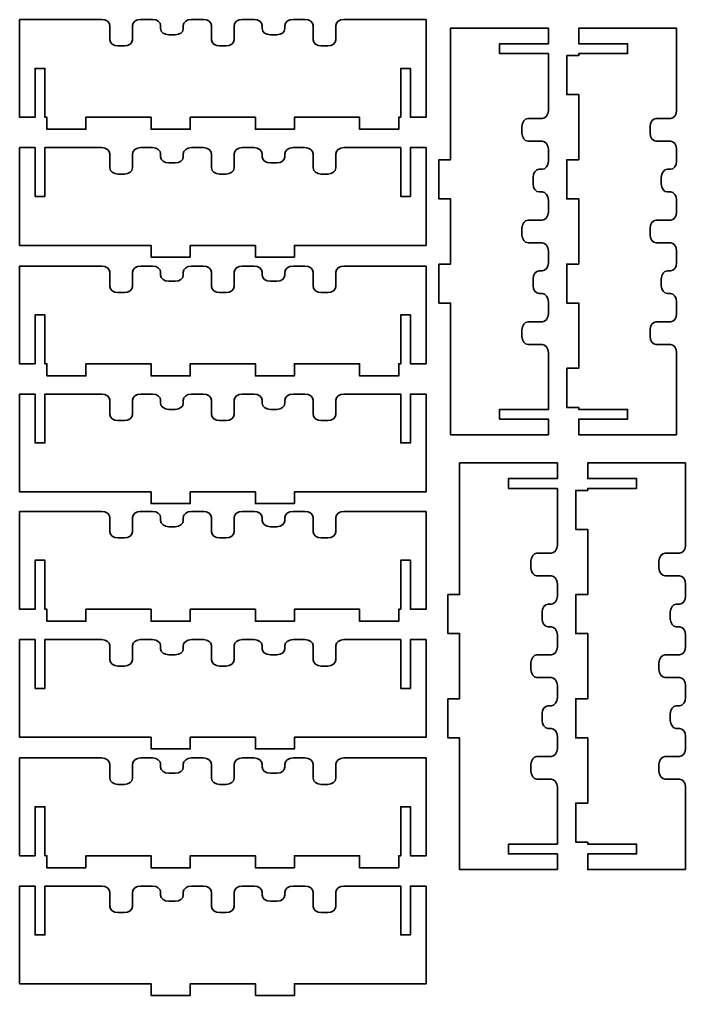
# Model space of a CAD drawing. Header units: inches. Extents: x 16 to 752, y -484 to -13.
# Drawn here: x 123.5 to 293.8, y -484.2 to -234.6 of the extents above; entities that cross this region are included whole.
import ezdxf

# ---------------------------------------------------------------- set-up
doc = ezdxf.new("R2010")
doc.units = ezdxf.units.IN
doc.header["$MEASUREMENT"] = 0
doc.layers.add('Capa 1', color=7, linetype='Continuous')

msp = doc.modelspace()

# ---------------------------------------------------------------- linework, layer by layer
at = {"layer": 'Capa 1', "color": 250, "lineweight": 35, "true_color": 0x1c1c1b}
for points, knots in [([(227.5, -234.55), (227.5, -234.55), (227.5, -259.55), (227.5, -259.55), (227.5, -259.55), (223.5, -259.55), (223.5, -259.55), (223.5, -259.55), (223.5, -247.05), (223.5, -247.05), (223.5, -247.05), (221, -247.05), (221, -247.05), (221, -247.05), (221, -259.55), (221, -259.55), (221, -259.55), (220.5, -259.55), (220.5, -259.55), (220.5, -259.55), (220.5, -262.64), (220.5, -262.64), (220.5, -262.64), (210.5, -262.64), (210.5, -262.64), (210.5, -262.64), (210.5, -259.55), (210.5, -259.55), (210.5, -259.55), (193.83, -259.55), (193.83, -259.55), (193.83, -259.55), (193.83, -262.64), (193.83, -262.64), (193.83, -262.64), (183.83, -262.64), (183.83, -262.64), (183.83, -262.64), (183.83, -259.55), (183.83, -259.55), (183.83, -259.55), (167.16, -259.55), (167.16, -259.55), (167.16, -259.55), (167.16, -262.64), (167.16, -262.64), (167.16, -262.64), (157.16, -262.64), (157.16, -262.64), (157.16, -262.64), (157.16, -259.55), (157.16, -259.55), (157.16, -259.55), (140.5, -259.55), (140.5, -259.55), (140.5, -259.55), (140.5, -262.64), (140.5, -262.64), (140.5, -262.64), (130.5, -262.64), (130.5, -262.64), (130.5, -262.64), (130.5, -259.55), (130.5, -259.55), (130.5, -259.55), (130, -259.55), (130, -259.55), (130, -259.55), (130, -247.05), (130, -247.05), (130, -247.05), (127.5, -247.05), (127.5, -247.05), (127.5, -247.05), (127.5, -259.55), (127.5, -259.55), (127.5, -259.55), (123.5, -259.55), (123.5, -259.55), (123.5, -259.55), (123.5, -234.55), (123.5, -234.55), (123.5, -234.55), (144.53, -234.55), (144.53, -234.55), (145.67, -234.55), (146.6, -235.25), (146.6, -236.11), (146.6, -236.11), (146.6, -239.76), (146.6, -239.76), (146.6, -240.62), (147.52, -241.32), (148.67, -241.32), (148.67, -241.32), (150.33, -241.32), (150.33, -241.32), (151.47, -241.32), (152.4, -240.62), (152.4, -239.76), (152.4, -239.76), (152.4, -236.11), (152.4, -236.11), (152.4, -235.25), (153.33, -234.55), (154.47, -234.55), (154.47, -234.55), (157.53, -234.55), (157.53, -234.55), (158.67, -234.55), (159.6, -235.25), (159.6, -236.11), (159.6, -236.11), (159.6, -236.89), (159.6, -236.89), (159.6, -237.76), (160.52, -238.46), (161.67, -238.46), (161.67, -238.46), (163.33, -238.46), (163.33, -238.46), (164.47, -238.46), (165.4, -237.76), (165.4, -236.89), (165.4, -236.89), (165.4, -236.11), (165.4, -236.11), (165.4, -235.25), (166.33, -234.55), (167.47, -234.55), (167.47, -234.55), (170.52, -234.55), (170.52, -234.55), (171.67, -234.55), (172.59, -235.25), (172.59, -236.11), (172.59, -236.11), (172.59, -239.76), (172.59, -239.76), (172.59, -240.62), (173.52, -241.32), (174.66, -241.32), (174.66, -241.32), (176.33, -241.32), (176.33, -241.32), (177.47, -241.32), (178.39, -240.62), (178.39, -239.76), (178.39, -239.76), (178.39, -236.11), (178.39, -236.11), (178.39, -235.25), (179.32, -234.55), (180.47, -234.55), (180.47, -234.55), (183.52, -234.55), (183.52, -234.55), (184.67, -234.55), (185.59, -235.25), (185.59, -236.11), (185.59, -236.11), (185.59, -236.89), (185.59, -236.89), (185.59, -237.76), (186.52, -238.46), (187.66, -238.46), (187.66, -238.46), (189.33, -238.46), (189.33, -238.46), (190.47, -238.46), (191.39, -237.76), (191.39, -236.89), (191.39, -236.89), (191.39, -236.11), (191.39, -236.11), (191.39, -235.25), (192.32, -234.55), (193.47, -234.55), (193.47, -234.55), (196.52, -234.55), (196.52, -234.55), (197.66, -234.55), (198.59, -235.25), (198.59, -236.11), (198.59, -236.11), (198.59, -239.76), (198.59, -239.76), (198.59, -240.62), (199.52, -241.32), (200.66, -241.32), (200.66, -241.32), (202.33, -241.32), (202.33, -241.32), (203.47, -241.32), (204.39, -240.62), (204.39, -239.76), (204.39, -239.76), (204.39, -236.11), (204.39, -236.11), (204.39, -235.25), (205.32, -234.55), (206.47, -234.55), (206.47, -234.55), (227.5, -234.55), (227.5, -234.55)], [0, 0, 0, 0, 1, 1, 1, 2, 2, 2, 3, 3, 3, 4, 4, 4, 5, 5, 5, 6, 6, 6, 7, 7, 7, 8, 8, 8, 9, 9, 9, 10, 10, 10, 11, 11, 11, 12, 12, 12, 13, 13, 13, 14, 14, 14, 15, 15, 15, 16, 16, 16, 17, 17, 17, 18, 18, 18, 19, 19, 19, 20, 20, 20, 21, 21, 21, 22, 22, 22, 23, 23, 23, 24, 24, 24, 25, 25, 25, 26, 26, 26, 27, 27, 27, 28, 28, 28, 29, 29, 29, 30, 30, 30, 31, 31, 31, 32, 32, 32, 33, 33, 33, 34, 34, 34, 35, 35, 35, 36, 36, 36, 37, 37, 37, 38, 38, 38, 39, 39, 39, 40, 40, 40, 41, 41, 41, 42, 42, 42, 43, 43, 43, 44, 44, 44, 45, 45, 45, 46, 46, 46, 47, 47, 47, 48, 48, 48, 49, 49, 49, 50, 50, 50, 51, 51, 51, 52, 52, 52, 53, 53, 53, 54, 54, 54, 55, 55, 55, 56, 56, 56, 57, 57, 57, 58, 58, 58, 59, 59, 59, 60, 60, 60, 61, 61, 61, 62, 62, 62, 63, 63, 63, 64, 64, 64, 65, 65, 65, 66, 66, 66, 67, 67, 67, 68, 68, 68, 68]), ([(258.78, -340.77), (258.78, -340.77), (233.77, -340.77), (233.77, -340.77), (233.77, -340.77), (233.77, -307.1), (233.77, -307.1), (233.77, -307.1), (230.79, -307.1), (230.79, -307.1), (230.79, -307.1), (230.79, -297.11), (230.79, -297.11), (230.79, -297.11), (233.77, -297.11), (233.77, -297.11), (233.77, -297.11), (233.77, -280.44), (233.77, -280.44), (233.77, -280.44), (230.79, -280.44), (230.79, -280.44), (230.79, -280.44), (230.79, -270.44), (230.79, -270.44), (230.79, -270.44), (233.77, -270.44), (233.77, -270.44), (233.77, -270.44), (233.77, -236.77), (233.77, -236.77), (233.77, -236.77), (258.78, -236.77), (258.78, -236.77), (258.78, -236.77), (258.78, -240.77), (258.78, -240.77), (258.78, -240.77), (246.28, -240.77), (246.28, -240.77), (246.28, -240.77), (246.28, -243.27), (246.28, -243.27), (246.28, -243.27), (258.78, -243.27), (258.78, -243.27), (258.78, -243.27), (258.78, -257.8), (258.78, -257.8), (258.78, -258.95), (258.08, -259.87), (257.21, -259.87), (257.21, -259.87), (253.57, -259.87), (253.57, -259.87), (252.7, -259.87), (252, -260.8), (252, -261.94), (252, -261.94), (252, -263.61), (252, -263.61), (252, -264.75), (252.7, -265.68), (253.57, -265.68), (253.57, -265.68), (257.21, -265.68), (257.21, -265.68), (258.08, -265.68), (258.78, -266.6), (258.78, -267.74), (258.78, -267.74), (258.78, -270.8), (258.78, -270.8), (258.78, -271.95), (258.08, -272.87), (257.21, -272.87), (257.21, -272.87), (256.43, -272.87), (256.43, -272.87), (255.57, -272.87), (254.87, -273.8), (254.87, -274.94), (254.87, -274.94), (254.87, -276.61), (254.87, -276.61), (254.87, -277.75), (255.57, -278.67), (256.43, -278.67), (256.43, -278.67), (257.21, -278.67), (257.21, -278.67), (258.08, -278.67), (258.78, -279.6), (258.78, -280.74), (258.78, -280.74), (258.78, -283.8), (258.78, -283.8), (258.78, -284.94), (258.08, -285.87), (257.21, -285.87), (257.21, -285.87), (253.57, -285.87), (253.57, -285.87), (252.7, -285.87), (252, -286.79), (252, -287.94), (252, -287.94), (252, -289.6), (252, -289.6), (252, -290.75), (252.7, -291.67), (253.57, -291.67), (253.57, -291.67), (257.21, -291.67), (257.21, -291.67), (258.08, -291.67), (258.78, -292.6), (258.78, -293.74), (258.78, -293.74), (258.78, -296.8), (258.78, -296.8), (258.78, -297.94), (258.08, -298.87), (257.21, -298.87), (257.21, -298.87), (256.43, -298.87), (256.43, -298.87), (255.57, -298.87), (254.87, -299.79), (254.87, -300.94), (254.87, -300.94), (254.87, -302.6), (254.87, -302.6), (254.87, -303.74), (255.57, -304.67), (256.43, -304.67), (256.43, -304.67), (257.21, -304.67), (257.21, -304.67), (258.08, -304.67), (258.78, -305.6), (258.78, -306.74), (258.78, -306.74), (258.78, -309.8), (258.78, -309.8), (258.78, -310.94), (258.08, -311.87), (257.21, -311.87), (257.21, -311.87), (253.57, -311.87), (253.57, -311.87), (252.7, -311.87), (252, -312.79), (252, -313.94), (252, -313.94), (252, -315.6), (252, -315.6), (252, -316.74), (252.7, -317.67), (253.57, -317.67), (253.57, -317.67), (257.21, -317.67), (257.21, -317.67), (258.08, -317.67), (258.78, -318.6), (258.78, -319.74), (258.78, -319.74), (258.78, -334.27), (258.78, -334.27), (258.78, -334.27), (246.28, -334.27), (246.28, -334.27), (246.28, -334.27), (246.28, -336.77), (246.28, -336.77), (246.28, -336.77), (258.78, -336.77), (258.78, -336.77), (258.78, -336.77), (258.78, -340.77), (258.78, -340.77)], [0, 0, 0, 0, 1, 1, 1, 2, 2, 2, 3, 3, 3, 4, 4, 4, 5, 5, 5, 6, 6, 6, 7, 7, 7, 8, 8, 8, 9, 9, 9, 10, 10, 10, 11, 11, 11, 12, 12, 12, 13, 13, 13, 14, 14, 14, 15, 15, 15, 16, 16, 16, 17, 17, 17, 18, 18, 18, 19, 19, 19, 20, 20, 20, 21, 21, 21, 22, 22, 22, 23, 23, 23, 24, 24, 24, 25, 25, 25, 26, 26, 26, 27, 27, 27, 28, 28, 28, 29, 29, 29, 30, 30, 30, 31, 31, 31, 32, 32, 32, 33, 33, 33, 34, 34, 34, 35, 35, 35, 36, 36, 36, 37, 37, 37, 38, 38, 38, 39, 39, 39, 40, 40, 40, 41, 41, 41, 42, 42, 42, 43, 43, 43, 44, 44, 44, 45, 45, 45, 46, 46, 46, 47, 47, 47, 48, 48, 48, 49, 49, 49, 50, 50, 50, 51, 51, 51, 52, 52, 52, 53, 53, 53, 54, 54, 54, 55, 55, 55, 56, 56, 56, 57, 57, 57, 58, 58, 58, 59, 59, 59, 60, 60, 60, 60]), ([(291.55, -340.77), (291.55, -340.77), (266.55, -340.77), (266.55, -340.77), (266.55, -340.77), (266.55, -336.77), (266.55, -336.77), (266.55, -336.77), (279.05, -336.77), (279.05, -336.77), (279.05, -336.77), (279.05, -334.27), (279.05, -334.27), (279.05, -334.27), (266.55, -334.27), (266.55, -334.27), (266.55, -334.27), (266.55, -333.77), (266.55, -333.77), (266.55, -333.77), (263.46, -333.77), (263.46, -333.77), (263.46, -333.77), (263.46, -323.77), (263.46, -323.77), (263.46, -323.77), (266.55, -323.77), (266.55, -323.77), (266.55, -323.77), (266.55, -307.1), (266.55, -307.1), (266.55, -307.1), (263.46, -307.1), (263.46, -307.1), (263.46, -307.1), (263.46, -297.11), (263.46, -297.11), (263.46, -297.11), (266.55, -297.11), (266.55, -297.11), (266.55, -297.11), (266.55, -280.44), (266.55, -280.44), (266.55, -280.44), (263.46, -280.44), (263.46, -280.44), (263.46, -280.44), (263.46, -270.44), (263.46, -270.44), (263.46, -270.44), (266.55, -270.44), (266.55, -270.44), (266.55, -270.44), (266.55, -253.77), (266.55, -253.77), (266.55, -253.77), (263.46, -253.77), (263.46, -253.77), (263.46, -253.77), (263.46, -243.77), (263.46, -243.77), (263.46, -243.77), (266.55, -243.77), (266.55, -243.77), (266.55, -243.77), (266.55, -243.27), (266.55, -243.27), (266.55, -243.27), (279.05, -243.27), (279.05, -243.27), (279.05, -243.27), (279.05, -240.77), (279.05, -240.77), (279.05, -240.77), (266.55, -240.77), (266.55, -240.77), (266.55, -240.77), (266.55, -236.77), (266.55, -236.77), (266.55, -236.77), (291.55, -236.77), (291.55, -236.77), (291.55, -236.77), (291.55, -257.8), (291.55, -257.8), (291.55, -258.95), (290.85, -259.87), (289.99, -259.87), (289.99, -259.87), (286.34, -259.87), (286.34, -259.87), (285.48, -259.87), (284.78, -260.8), (284.78, -261.94), (284.78, -261.94), (284.78, -263.61), (284.78, -263.61), (284.78, -264.75), (285.48, -265.68), (286.34, -265.68), (286.34, -265.68), (289.99, -265.68), (289.99, -265.68), (290.85, -265.68), (291.55, -266.6), (291.55, -267.74), (291.55, -267.74), (291.55, -270.8), (291.55, -270.8), (291.55, -271.95), (290.85, -272.87), (289.99, -272.87), (289.99, -272.87), (289.21, -272.87), (289.21, -272.87), (288.34, -272.87), (287.64, -273.8), (287.64, -274.94), (287.64, -274.94), (287.64, -276.61), (287.64, -276.61), (287.64, -277.75), (288.34, -278.67), (289.21, -278.67), (289.21, -278.67), (289.99, -278.67), (289.99, -278.67), (290.85, -278.67), (291.55, -279.6), (291.55, -280.74), (291.55, -280.74), (291.55, -283.8), (291.55, -283.8), (291.55, -284.94), (290.85, -285.87), (289.99, -285.87), (289.99, -285.87), (286.34, -285.87), (286.34, -285.87), (285.48, -285.87), (284.78, -286.79), (284.78, -287.94), (284.78, -287.94), (284.78, -289.6), (284.78, -289.6), (284.78, -290.75), (285.48, -291.67), (286.34, -291.67), (286.34, -291.67), (289.99, -291.67), (289.99, -291.67), (290.85, -291.67), (291.55, -292.6), (291.55, -293.74), (291.55, -293.74), (291.55, -296.8), (291.55, -296.8), (291.55, -297.94), (290.85, -298.87), (289.99, -298.87), (289.99, -298.87), (289.21, -298.87), (289.21, -298.87), (288.34, -298.87), (287.64, -299.79), (287.64, -300.94), (287.64, -300.94), (287.64, -302.6), (287.64, -302.6), (287.64, -303.74), (288.34, -304.67), (289.21, -304.67), (289.21, -304.67), (289.99, -304.67), (289.99, -304.67), (290.85, -304.67), (291.55, -305.6), (291.55, -306.74), (291.55, -306.74), (291.55, -309.8), (291.55, -309.8), (291.55, -310.94), (290.85, -311.87), (289.99, -311.87), (289.99, -311.87), (286.34, -311.87), (286.34, -311.87), (285.48, -311.87), (284.78, -312.79), (284.78, -313.94), (284.78, -313.94), (284.78, -315.6), (284.78, -315.6), (284.78, -316.74), (285.48, -317.67), (286.34, -317.67), (286.34, -317.67), (289.99, -317.67), (289.99, -317.67), (290.85, -317.67), (291.55, -318.6), (291.55, -319.74), (291.55, -319.74), (291.55, -340.77), (291.55, -340.77)], [0, 0, 0, 0, 1, 1, 1, 2, 2, 2, 3, 3, 3, 4, 4, 4, 5, 5, 5, 6, 6, 6, 7, 7, 7, 8, 8, 8, 9, 9, 9, 10, 10, 10, 11, 11, 11, 12, 12, 12, 13, 13, 13, 14, 14, 14, 15, 15, 15, 16, 16, 16, 17, 17, 17, 18, 18, 18, 19, 19, 19, 20, 20, 20, 21, 21, 21, 22, 22, 22, 23, 23, 23, 24, 24, 24, 25, 25, 25, 26, 26, 26, 27, 27, 27, 28, 28, 28, 29, 29, 29, 30, 30, 30, 31, 31, 31, 32, 32, 32, 33, 33, 33, 34, 34, 34, 35, 35, 35, 36, 36, 36, 37, 37, 37, 38, 38, 38, 39, 39, 39, 40, 40, 40, 41, 41, 41, 42, 42, 42, 43, 43, 43, 44, 44, 44, 45, 45, 45, 46, 46, 46, 47, 47, 47, 48, 48, 48, 49, 49, 49, 50, 50, 50, 51, 51, 51, 52, 52, 52, 53, 53, 53, 54, 54, 54, 55, 55, 55, 56, 56, 56, 57, 57, 57, 58, 58, 58, 59, 59, 59, 60, 60, 60, 61, 61, 61, 62, 62, 62, 63, 63, 63, 64, 64, 64, 65, 65, 65, 66, 66, 66, 67, 67, 67, 68, 68, 68, 68]), ([(227.5, -267.32), (227.5, -267.32), (227.5, -292.33), (227.5, -292.33), (227.5, -292.33), (193.83, -292.33), (193.83, -292.33), (193.83, -292.33), (193.83, -295.31), (193.83, -295.31), (193.83, -295.31), (183.83, -295.31), (183.83, -295.31), (183.83, -295.31), (183.83, -292.33), (183.83, -292.33), (183.83, -292.33), (167.16, -292.33), (167.16, -292.33), (167.16, -292.33), (167.16, -295.31), (167.16, -295.31), (167.16, -295.31), (157.16, -295.31), (157.16, -295.31), (157.16, -295.31), (157.16, -292.33), (157.16, -292.33), (157.16, -292.33), (123.5, -292.33), (123.5, -292.33), (123.5, -292.33), (123.5, -267.32), (123.5, -267.32), (123.5, -267.32), (127.5, -267.32), (127.5, -267.32), (127.5, -267.32), (127.5, -279.82), (127.5, -279.82), (127.5, -279.82), (130, -279.82), (130, -279.82), (130, -279.82), (130, -267.32), (130, -267.32), (130, -267.32), (144.53, -267.32), (144.53, -267.32), (145.67, -267.32), (146.6, -268.02), (146.6, -268.89), (146.6, -268.89), (146.6, -272.53), (146.6, -272.53), (146.6, -273.4), (147.52, -274.1), (148.67, -274.1), (148.67, -274.1), (150.33, -274.1), (150.33, -274.1), (151.47, -274.1), (152.4, -273.4), (152.4, -272.53), (152.4, -272.53), (152.4, -268.89), (152.4, -268.89), (152.4, -268.02), (153.33, -267.32), (154.47, -267.32), (154.47, -267.32), (157.53, -267.32), (157.53, -267.32), (158.67, -267.32), (159.6, -268.02), (159.6, -268.89), (159.6, -268.89), (159.6, -269.67), (159.6, -269.67), (159.6, -270.53), (160.52, -271.23), (161.67, -271.23), (161.67, -271.23), (163.33, -271.23), (163.33, -271.23), (164.47, -271.23), (165.4, -270.53), (165.4, -269.67), (165.4, -269.67), (165.4, -268.89), (165.4, -268.89), (165.4, -268.02), (166.33, -267.32), (167.47, -267.32), (167.47, -267.32), (170.52, -267.32), (170.52, -267.32), (171.67, -267.32), (172.59, -268.02), (172.59, -268.89), (172.59, -268.89), (172.59, -272.53), (172.59, -272.53), (172.59, -273.4), (173.52, -274.1), (174.66, -274.1), (174.66, -274.1), (176.33, -274.1), (176.33, -274.1), (177.47, -274.1), (178.39, -273.4), (178.39, -272.53), (178.39, -272.53), (178.39, -268.89), (178.39, -268.89), (178.39, -268.02), (179.32, -267.32), (180.47, -267.32), (180.47, -267.32), (183.52, -267.32), (183.52, -267.32), (184.67, -267.32), (185.59, -268.02), (185.59, -268.89), (185.59, -268.89), (185.59, -269.67), (185.59, -269.67), (185.59, -270.53), (186.52, -271.23), (187.66, -271.23), (187.66, -271.23), (189.33, -271.23), (189.33, -271.23), (190.47, -271.23), (191.39, -270.53), (191.39, -269.67), (191.39, -269.67), (191.39, -268.89), (191.39, -268.89), (191.39, -268.02), (192.32, -267.32), (193.47, -267.32), (193.47, -267.32), (196.52, -267.32), (196.52, -267.32), (197.66, -267.32), (198.59, -268.02), (198.59, -268.89), (198.59, -268.89), (198.59, -272.53), (198.59, -272.53), (198.59, -273.4), (199.52, -274.1), (200.66, -274.1), (200.66, -274.1), (202.33, -274.1), (202.33, -274.1), (203.47, -274.1), (204.39, -273.4), (204.39, -272.53), (204.39, -272.53), (204.39, -268.89), (204.39, -268.89), (204.39, -268.02), (205.32, -267.32), (206.47, -267.32), (206.47, -267.32), (221, -267.32), (221, -267.32), (221, -267.32), (221, -279.82), (221, -279.82), (221, -279.82), (223.5, -279.82), (223.5, -279.82), (223.5, -279.82), (223.5, -267.32), (223.5, -267.32), (223.5, -267.32), (227.5, -267.32), (227.5, -267.32)], [0, 0, 0, 0, 1, 1, 1, 2, 2, 2, 3, 3, 3, 4, 4, 4, 5, 5, 5, 6, 6, 6, 7, 7, 7, 8, 8, 8, 9, 9, 9, 10, 10, 10, 11, 11, 11, 12, 12, 12, 13, 13, 13, 14, 14, 14, 15, 15, 15, 16, 16, 16, 17, 17, 17, 18, 18, 18, 19, 19, 19, 20, 20, 20, 21, 21, 21, 22, 22, 22, 23, 23, 23, 24, 24, 24, 25, 25, 25, 26, 26, 26, 27, 27, 27, 28, 28, 28, 29, 29, 29, 30, 30, 30, 31, 31, 31, 32, 32, 32, 33, 33, 33, 34, 34, 34, 35, 35, 35, 36, 36, 36, 37, 37, 37, 38, 38, 38, 39, 39, 39, 40, 40, 40, 41, 41, 41, 42, 42, 42, 43, 43, 43, 44, 44, 44, 45, 45, 45, 46, 46, 46, 47, 47, 47, 48, 48, 48, 49, 49, 49, 50, 50, 50, 51, 51, 51, 52, 52, 52, 53, 53, 53, 54, 54, 54, 55, 55, 55, 56, 56, 56, 57, 57, 57, 58, 58, 58, 59, 59, 59, 60, 60, 60, 60]), ([(227.5, -297.61), (227.5, -297.61), (227.5, -322.61), (227.5, -322.61), (227.5, -322.61), (223.5, -322.61), (223.5, -322.61), (223.5, -322.61), (223.5, -310.11), (223.5, -310.11), (223.5, -310.11), (221, -310.11), (221, -310.11), (221, -310.11), (221, -322.61), (221, -322.61), (221, -322.61), (220.5, -322.61), (220.5, -322.61), (220.5, -322.61), (220.5, -325.7), (220.5, -325.7), (220.5, -325.7), (210.5, -325.7), (210.5, -325.7), (210.5, -325.7), (210.5, -322.61), (210.5, -322.61), (210.5, -322.61), (193.83, -322.61), (193.83, -322.61), (193.83, -322.61), (193.83, -325.7), (193.83, -325.7), (193.83, -325.7), (183.83, -325.7), (183.83, -325.7), (183.83, -325.7), (183.83, -322.61), (183.83, -322.61), (183.83, -322.61), (167.16, -322.61), (167.16, -322.61), (167.16, -322.61), (167.16, -325.7), (167.16, -325.7), (167.16, -325.7), (157.16, -325.7), (157.16, -325.7), (157.16, -325.7), (157.16, -322.61), (157.16, -322.61), (157.16, -322.61), (140.5, -322.61), (140.5, -322.61), (140.5, -322.61), (140.5, -325.7), (140.5, -325.7), (140.5, -325.7), (130.5, -325.7), (130.5, -325.7), (130.5, -325.7), (130.5, -322.61), (130.5, -322.61), (130.5, -322.61), (130, -322.61), (130, -322.61), (130, -322.61), (130, -310.11), (130, -310.11), (130, -310.11), (127.5, -310.11), (127.5, -310.11), (127.5, -310.11), (127.5, -322.61), (127.5, -322.61), (127.5, -322.61), (123.5, -322.61), (123.5, -322.61), (123.5, -322.61), (123.5, -297.61), (123.5, -297.61), (123.5, -297.61), (144.53, -297.61), (144.53, -297.61), (145.67, -297.61), (146.6, -298.31), (146.6, -299.17), (146.6, -299.17), (146.6, -302.82), (146.6, -302.82), (146.6, -303.68), (147.52, -304.38), (148.67, -304.38), (148.67, -304.38), (150.33, -304.38), (150.33, -304.38), (151.47, -304.38), (152.4, -303.68), (152.4, -302.82), (152.4, -302.82), (152.4, -299.17), (152.4, -299.17), (152.4, -298.31), (153.33, -297.61), (154.47, -297.61), (154.47, -297.61), (157.53, -297.61), (157.53, -297.61), (158.67, -297.61), (159.6, -298.31), (159.6, -299.17), (159.6, -299.17), (159.6, -299.95), (159.6, -299.95), (159.6, -300.82), (160.52, -301.52), (161.67, -301.52), (161.67, -301.52), (163.33, -301.52), (163.33, -301.52), (164.47, -301.52), (165.4, -300.82), (165.4, -299.95), (165.4, -299.95), (165.4, -299.17), (165.4, -299.17), (165.4, -298.31), (166.33, -297.61), (167.47, -297.61), (167.47, -297.61), (170.52, -297.61), (170.52, -297.61), (171.67, -297.61), (172.59, -298.31), (172.59, -299.17), (172.59, -299.17), (172.59, -302.82), (172.59, -302.82), (172.59, -303.68), (173.52, -304.38), (174.66, -304.38), (174.66, -304.38), (176.33, -304.38), (176.33, -304.38), (177.47, -304.38), (178.39, -303.68), (178.39, -302.82), (178.39, -302.82), (178.39, -299.17), (178.39, -299.17), (178.39, -298.31), (179.32, -297.61), (180.47, -297.61), (180.47, -297.61), (183.52, -297.61), (183.52, -297.61), (184.67, -297.61), (185.59, -298.31), (185.59, -299.17), (185.59, -299.17), (185.59, -299.95), (185.59, -299.95), (185.59, -300.82), (186.52, -301.52), (187.66, -301.52), (187.66, -301.52), (189.33, -301.52), (189.33, -301.52), (190.47, -301.52), (191.39, -300.82), (191.39, -299.95), (191.39, -299.95), (191.39, -299.17), (191.39, -299.17), (191.39, -298.31), (192.32, -297.61), (193.47, -297.61), (193.47, -297.61), (196.52, -297.61), (196.52, -297.61), (197.66, -297.61), (198.59, -298.31), (198.59, -299.17), (198.59, -299.17), (198.59, -302.82), (198.59, -302.82), (198.59, -303.68), (199.52, -304.38), (200.66, -304.38), (200.66, -304.38), (202.33, -304.38), (202.33, -304.38), (203.47, -304.38), (204.39, -303.68), (204.39, -302.82), (204.39, -302.82), (204.39, -299.17), (204.39, -299.17), (204.39, -298.31), (205.32, -297.61), (206.47, -297.61), (206.47, -297.61), (227.5, -297.61), (227.5, -297.61)], [0, 0, 0, 0, 1, 1, 1, 2, 2, 2, 3, 3, 3, 4, 4, 4, 5, 5, 5, 6, 6, 6, 7, 7, 7, 8, 8, 8, 9, 9, 9, 10, 10, 10, 11, 11, 11, 12, 12, 12, 13, 13, 13, 14, 14, 14, 15, 15, 15, 16, 16, 16, 17, 17, 17, 18, 18, 18, 19, 19, 19, 20, 20, 20, 21, 21, 21, 22, 22, 22, 23, 23, 23, 24, 24, 24, 25, 25, 25, 26, 26, 26, 27, 27, 27, 28, 28, 28, 29, 29, 29, 30, 30, 30, 31, 31, 31, 32, 32, 32, 33, 33, 33, 34, 34, 34, 35, 35, 35, 36, 36, 36, 37, 37, 37, 38, 38, 38, 39, 39, 39, 40, 40, 40, 41, 41, 41, 42, 42, 42, 43, 43, 43, 44, 44, 44, 45, 45, 45, 46, 46, 46, 47, 47, 47, 48, 48, 48, 49, 49, 49, 50, 50, 50, 51, 51, 51, 52, 52, 52, 53, 53, 53, 54, 54, 54, 55, 55, 55, 56, 56, 56, 57, 57, 57, 58, 58, 58, 59, 59, 59, 60, 60, 60, 61, 61, 61, 62, 62, 62, 63, 63, 63, 64, 64, 64, 65, 65, 65, 66, 66, 66, 67, 67, 67, 68, 68, 68, 68]), ([(227.5, -330.38), (227.5, -330.38), (227.5, -355.39), (227.5, -355.39), (227.5, -355.39), (193.83, -355.39), (193.83, -355.39), (193.83, -355.39), (193.83, -358.37), (193.83, -358.37), (193.83, -358.37), (183.83, -358.37), (183.83, -358.37), (183.83, -358.37), (183.83, -355.39), (183.83, -355.39), (183.83, -355.39), (167.16, -355.39), (167.16, -355.39), (167.16, -355.39), (167.16, -358.37), (167.16, -358.37), (167.16, -358.37), (157.16, -358.37), (157.16, -358.37), (157.16, -358.37), (157.16, -355.39), (157.16, -355.39), (157.16, -355.39), (123.5, -355.39), (123.5, -355.39), (123.5, -355.39), (123.5, -330.38), (123.5, -330.38), (123.5, -330.38), (127.5, -330.38), (127.5, -330.38), (127.5, -330.38), (127.5, -342.88), (127.5, -342.88), (127.5, -342.88), (130, -342.88), (130, -342.88), (130, -342.88), (130, -330.38), (130, -330.38), (130, -330.38), (144.53, -330.38), (144.53, -330.38), (145.67, -330.38), (146.6, -331.08), (146.6, -331.95), (146.6, -331.95), (146.6, -335.6), (146.6, -335.6), (146.6, -336.46), (147.52, -337.16), (148.67, -337.16), (148.67, -337.16), (150.33, -337.16), (150.33, -337.16), (151.47, -337.16), (152.4, -336.46), (152.4, -335.6), (152.4, -335.6), (152.4, -331.95), (152.4, -331.95), (152.4, -331.08), (153.33, -330.38), (154.47, -330.38), (154.47, -330.38), (157.53, -330.38), (157.53, -330.38), (158.67, -330.38), (159.6, -331.08), (159.6, -331.95), (159.6, -331.95), (159.6, -332.73), (159.6, -332.73), (159.6, -333.59), (160.52, -334.29), (161.67, -334.29), (161.67, -334.29), (163.33, -334.29), (163.33, -334.29), (164.47, -334.29), (165.4, -333.59), (165.4, -332.73), (165.4, -332.73), (165.4, -331.95), (165.4, -331.95), (165.4, -331.08), (166.33, -330.38), (167.47, -330.38), (167.47, -330.38), (170.52, -330.38), (170.52, -330.38), (171.67, -330.38), (172.59, -331.08), (172.59, -331.95), (172.59, -331.95), (172.59, -335.6), (172.59, -335.6), (172.59, -336.46), (173.52, -337.16), (174.66, -337.16), (174.66, -337.16), (176.33, -337.16), (176.33, -337.16), (177.47, -337.16), (178.39, -336.46), (178.39, -335.6), (178.39, -335.6), (178.39, -331.95), (178.39, -331.95), (178.39, -331.08), (179.32, -330.38), (180.47, -330.38), (180.47, -330.38), (183.52, -330.38), (183.52, -330.38), (184.67, -330.38), (185.59, -331.08), (185.59, -331.95), (185.59, -331.95), (185.59, -332.73), (185.59, -332.73), (185.59, -333.59), (186.52, -334.29), (187.66, -334.29), (187.66, -334.29), (189.33, -334.29), (189.33, -334.29), (190.47, -334.29), (191.39, -333.59), (191.39, -332.73), (191.39, -332.73), (191.39, -331.95), (191.39, -331.95), (191.39, -331.08), (192.32, -330.38), (193.47, -330.38), (193.47, -330.38), (196.52, -330.38), (196.52, -330.38), (197.66, -330.38), (198.59, -331.08), (198.59, -331.95), (198.59, -331.95), (198.59, -335.6), (198.59, -335.6), (198.59, -336.46), (199.52, -337.16), (200.66, -337.16), (200.66, -337.16), (202.33, -337.16), (202.33, -337.16), (203.47, -337.16), (204.39, -336.46), (204.39, -335.6), (204.39, -335.6), (204.39, -331.95), (204.39, -331.95), (204.39, -331.08), (205.32, -330.38), (206.47, -330.38), (206.47, -330.38), (221, -330.38), (221, -330.38), (221, -330.38), (221, -342.88), (221, -342.88), (221, -342.88), (223.5, -342.88), (223.5, -342.88), (223.5, -342.88), (223.5, -330.38), (223.5, -330.38), (223.5, -330.38), (227.5, -330.38), (227.5, -330.38)], [0, 0, 0, 0, 1, 1, 1, 2, 2, 2, 3, 3, 3, 4, 4, 4, 5, 5, 5, 6, 6, 6, 7, 7, 7, 8, 8, 8, 9, 9, 9, 10, 10, 10, 11, 11, 11, 12, 12, 12, 13, 13, 13, 14, 14, 14, 15, 15, 15, 16, 16, 16, 17, 17, 17, 18, 18, 18, 19, 19, 19, 20, 20, 20, 21, 21, 21, 22, 22, 22, 23, 23, 23, 24, 24, 24, 25, 25, 25, 26, 26, 26, 27, 27, 27, 28, 28, 28, 29, 29, 29, 30, 30, 30, 31, 31, 31, 32, 32, 32, 33, 33, 33, 34, 34, 34, 35, 35, 35, 36, 36, 36, 37, 37, 37, 38, 38, 38, 39, 39, 39, 40, 40, 40, 41, 41, 41, 42, 42, 42, 43, 43, 43, 44, 44, 44, 45, 45, 45, 46, 46, 46, 47, 47, 47, 48, 48, 48, 49, 49, 49, 50, 50, 50, 51, 51, 51, 52, 52, 52, 53, 53, 53, 54, 54, 54, 55, 55, 55, 56, 56, 56, 57, 57, 57, 58, 58, 58, 59, 59, 59, 60, 60, 60, 60]), ([(261.07, -451.99), (261.07, -451.99), (236.07, -451.99), (236.07, -451.99), (236.07, -451.99), (236.07, -418.32), (236.07, -418.32), (236.07, -418.32), (233.08, -418.32), (233.08, -418.32), (233.08, -418.32), (233.08, -408.32), (233.08, -408.32), (233.08, -408.32), (236.07, -408.32), (236.07, -408.32), (236.07, -408.32), (236.07, -391.65), (236.07, -391.65), (236.07, -391.65), (233.08, -391.65), (233.08, -391.65), (233.08, -391.65), (233.08, -381.65), (233.08, -381.65), (233.08, -381.65), (236.07, -381.65), (236.07, -381.65), (236.07, -381.65), (236.07, -347.99), (236.07, -347.99), (236.07, -347.99), (261.07, -347.99), (261.07, -347.99), (261.07, -347.99), (261.07, -351.99), (261.07, -351.99), (261.07, -351.99), (248.57, -351.99), (248.57, -351.99), (248.57, -351.99), (248.57, -354.48), (248.57, -354.48), (248.57, -354.48), (261.07, -354.48), (261.07, -354.48), (261.07, -354.48), (261.07, -369.02), (261.07, -369.02), (261.07, -370.16), (260.37, -371.09), (259.51, -371.09), (259.51, -371.09), (255.86, -371.09), (255.86, -371.09), (255, -371.09), (254.3, -372.01), (254.3, -373.15), (254.3, -373.15), (254.3, -374.82), (254.3, -374.82), (254.3, -375.96), (255, -376.89), (255.86, -376.89), (255.86, -376.89), (259.51, -376.89), (259.51, -376.89), (260.37, -376.89), (261.07, -377.81), (261.07, -378.96), (261.07, -378.96), (261.07, -382.02), (261.07, -382.02), (261.07, -383.16), (260.37, -384.09), (259.51, -384.09), (259.51, -384.09), (258.73, -384.09), (258.73, -384.09), (257.87, -384.09), (257.17, -385.01), (257.17, -386.15), (257.17, -386.15), (257.17, -387.82), (257.17, -387.82), (257.17, -388.96), (257.87, -389.89), (258.73, -389.89), (258.73, -389.89), (259.51, -389.89), (259.51, -389.89), (260.37, -389.89), (261.07, -390.81), (261.07, -391.96), (261.07, -391.96), (261.07, -395.01), (261.07, -395.01), (261.07, -396.15), (260.37, -397.08), (259.51, -397.08), (259.51, -397.08), (255.86, -397.08), (255.86, -397.08), (255, -397.08), (254.3, -398.01), (254.3, -399.15), (254.3, -399.15), (254.3, -400.81), (254.3, -400.81), (254.3, -401.96), (255, -402.88), (255.86, -402.88), (255.86, -402.88), (259.51, -402.88), (259.51, -402.88), (260.37, -402.88), (261.07, -403.81), (261.07, -404.95), (261.07, -404.95), (261.07, -408.01), (261.07, -408.01), (261.07, -409.15), (260.37, -410.08), (259.51, -410.08), (259.51, -410.08), (258.73, -410.08), (258.73, -410.08), (257.87, -410.08), (257.17, -411.01), (257.17, -412.15), (257.17, -412.15), (257.17, -413.81), (257.17, -413.81), (257.17, -414.95), (257.87, -415.88), (258.73, -415.88), (258.73, -415.88), (259.51, -415.88), (259.51, -415.88), (260.37, -415.88), (261.07, -416.81), (261.07, -417.95), (261.07, -417.95), (261.07, -421.01), (261.07, -421.01), (261.07, -422.15), (260.37, -423.08), (259.51, -423.08), (259.51, -423.08), (255.86, -423.08), (255.86, -423.08), (255, -423.08), (254.3, -424.01), (254.3, -425.15), (254.3, -425.15), (254.3, -426.81), (254.3, -426.81), (254.3, -427.95), (255, -428.88), (255.86, -428.88), (255.86, -428.88), (259.51, -428.88), (259.51, -428.88), (260.37, -428.88), (261.07, -429.81), (261.07, -430.95), (261.07, -430.95), (261.07, -445.48), (261.07, -445.48), (261.07, -445.48), (248.58, -445.48), (248.58, -445.48), (248.58, -445.48), (248.57, -447.98), (248.57, -447.98), (248.57, -447.98), (261.07, -447.98), (261.07, -447.98), (261.07, -447.98), (261.07, -451.99), (261.07, -451.99)], [0, 0, 0, 0, 1, 1, 1, 2, 2, 2, 3, 3, 3, 4, 4, 4, 5, 5, 5, 6, 6, 6, 7, 7, 7, 8, 8, 8, 9, 9, 9, 10, 10, 10, 11, 11, 11, 12, 12, 12, 13, 13, 13, 14, 14, 14, 15, 15, 15, 16, 16, 16, 17, 17, 17, 18, 18, 18, 19, 19, 19, 20, 20, 20, 21, 21, 21, 22, 22, 22, 23, 23, 23, 24, 24, 24, 25, 25, 25, 26, 26, 26, 27, 27, 27, 28, 28, 28, 29, 29, 29, 30, 30, 30, 31, 31, 31, 32, 32, 32, 33, 33, 33, 34, 34, 34, 35, 35, 35, 36, 36, 36, 37, 37, 37, 38, 38, 38, 39, 39, 39, 40, 40, 40, 41, 41, 41, 42, 42, 42, 43, 43, 43, 44, 44, 44, 45, 45, 45, 46, 46, 46, 47, 47, 47, 48, 48, 48, 49, 49, 49, 50, 50, 50, 51, 51, 51, 52, 52, 52, 53, 53, 53, 54, 54, 54, 55, 55, 55, 56, 56, 56, 57, 57, 57, 58, 58, 58, 59, 59, 59, 60, 60, 60, 60]), ([(293.85, -451.99), (293.85, -451.99), (268.84, -451.99), (268.84, -451.99), (268.84, -451.99), (268.84, -447.98), (268.84, -447.98), (268.84, -447.98), (281.35, -447.98), (281.35, -447.98), (281.35, -447.98), (281.35, -445.48), (281.35, -445.48), (281.35, -445.48), (268.84, -445.48), (268.84, -445.48), (268.84, -445.48), (268.84, -444.98), (268.84, -444.98), (268.84, -444.98), (265.76, -444.98), (265.76, -444.98), (265.76, -444.98), (265.76, -434.98), (265.76, -434.98), (265.76, -434.98), (268.84, -434.98), (268.84, -434.98), (268.84, -434.98), (268.84, -418.32), (268.84, -418.32), (268.84, -418.32), (265.76, -418.32), (265.76, -418.32), (265.76, -418.32), (265.76, -408.32), (265.76, -408.32), (265.76, -408.32), (268.84, -408.32), (268.84, -408.32), (268.84, -408.32), (268.84, -391.65), (268.84, -391.65), (268.84, -391.65), (265.76, -391.65), (265.76, -391.65), (265.76, -391.65), (265.76, -381.65), (265.76, -381.65), (265.76, -381.65), (268.84, -381.65), (268.84, -381.65), (268.84, -381.65), (268.84, -364.98), (268.84, -364.98), (268.84, -364.98), (265.76, -364.98), (265.76, -364.98), (265.76, -364.98), (265.76, -354.99), (265.76, -354.99), (265.76, -354.99), (268.84, -354.99), (268.84, -354.99), (268.84, -354.99), (268.84, -354.48), (268.84, -354.48), (268.84, -354.48), (281.35, -354.48), (281.35, -354.48), (281.35, -354.48), (281.35, -351.99), (281.35, -351.99), (281.35, -351.99), (268.84, -351.99), (268.84, -351.99), (268.84, -351.99), (268.84, -347.99), (268.84, -347.99), (268.84, -347.99), (293.85, -347.99), (293.85, -347.99), (293.85, -347.99), (293.85, -369.02), (293.85, -369.02), (293.85, -370.16), (293.14, -371.09), (292.28, -371.09), (292.28, -371.09), (288.63, -371.09), (288.63, -371.09), (287.77, -371.09), (287.07, -372.01), (287.07, -373.15), (287.07, -373.15), (287.07, -374.82), (287.07, -374.82), (287.07, -375.96), (287.77, -376.89), (288.63, -376.89), (288.63, -376.89), (292.28, -376.89), (292.28, -376.89), (293.14, -376.89), (293.85, -377.81), (293.85, -378.96), (293.85, -378.96), (293.85, -382.02), (293.85, -382.02), (293.85, -383.16), (293.14, -384.09), (292.28, -384.09), (292.28, -384.09), (291.5, -384.09), (291.5, -384.09), (290.64, -384.09), (289.94, -385.01), (289.94, -386.15), (289.94, -386.15), (289.94, -387.82), (289.94, -387.82), (289.94, -388.96), (290.64, -389.89), (291.5, -389.89), (291.5, -389.89), (292.28, -389.89), (292.28, -389.89), (293.14, -389.89), (293.85, -390.81), (293.85, -391.96), (293.85, -391.96), (293.85, -395.01), (293.85, -395.01), (293.85, -396.15), (293.14, -397.08), (292.28, -397.08), (292.28, -397.08), (288.63, -397.08), (288.63, -397.08), (287.77, -397.08), (287.07, -398.01), (287.07, -399.15), (287.07, -399.15), (287.07, -400.81), (287.07, -400.81), (287.07, -401.96), (287.77, -402.88), (288.63, -402.88), (288.63, -402.88), (292.28, -402.88), (292.28, -402.88), (293.14, -402.88), (293.85, -403.81), (293.85, -404.95), (293.85, -404.95), (293.85, -408.01), (293.85, -408.01), (293.85, -409.15), (293.14, -410.08), (292.28, -410.08), (292.28, -410.08), (291.5, -410.08), (291.5, -410.08), (290.64, -410.08), (289.94, -411.01), (289.94, -412.15), (289.94, -412.15), (289.94, -413.81), (289.94, -413.81), (289.94, -414.95), (290.64, -415.88), (291.5, -415.88), (291.5, -415.88), (292.28, -415.88), (292.28, -415.88), (293.14, -415.88), (293.85, -416.81), (293.85, -417.95), (293.85, -417.95), (293.85, -421.01), (293.85, -421.01), (293.85, -422.15), (293.14, -423.08), (292.28, -423.08), (292.28, -423.08), (288.63, -423.08), (288.63, -423.08), (287.77, -423.08), (287.07, -424.01), (287.07, -425.15), (287.07, -425.15), (287.07, -426.81), (287.07, -426.81), (287.07, -427.95), (287.77, -428.88), (288.63, -428.88), (288.63, -428.88), (292.28, -428.88), (292.28, -428.88), (293.14, -428.88), (293.85, -429.81), (293.85, -430.95), (293.85, -430.95), (293.85, -451.99), (293.85, -451.99)], [0, 0, 0, 0, 1, 1, 1, 2, 2, 2, 3, 3, 3, 4, 4, 4, 5, 5, 5, 6, 6, 6, 7, 7, 7, 8, 8, 8, 9, 9, 9, 10, 10, 10, 11, 11, 11, 12, 12, 12, 13, 13, 13, 14, 14, 14, 15, 15, 15, 16, 16, 16, 17, 17, 17, 18, 18, 18, 19, 19, 19, 20, 20, 20, 21, 21, 21, 22, 22, 22, 23, 23, 23, 24, 24, 24, 25, 25, 25, 26, 26, 26, 27, 27, 27, 28, 28, 28, 29, 29, 29, 30, 30, 30, 31, 31, 31, 32, 32, 32, 33, 33, 33, 34, 34, 34, 35, 35, 35, 36, 36, 36, 37, 37, 37, 38, 38, 38, 39, 39, 39, 40, 40, 40, 41, 41, 41, 42, 42, 42, 43, 43, 43, 44, 44, 44, 45, 45, 45, 46, 46, 46, 47, 47, 47, 48, 48, 48, 49, 49, 49, 50, 50, 50, 51, 51, 51, 52, 52, 52, 53, 53, 53, 54, 54, 54, 55, 55, 55, 56, 56, 56, 57, 57, 57, 58, 58, 58, 59, 59, 59, 60, 60, 60, 61, 61, 61, 62, 62, 62, 63, 63, 63, 64, 64, 64, 65, 65, 65, 66, 66, 66, 67, 67, 67, 68, 68, 68, 68]), ([(227.5, -360.39), (227.5, -360.39), (227.5, -385.39), (227.5, -385.39), (227.5, -385.39), (223.5, -385.39), (223.5, -385.39), (223.5, -385.39), (223.5, -372.88), (223.5, -372.88), (223.5, -372.88), (221, -372.88), (221, -372.88), (221, -372.88), (221, -385.39), (221, -385.39), (221, -385.39), (220.5, -385.39), (220.5, -385.39), (220.5, -385.39), (220.5, -388.47), (220.5, -388.47), (220.5, -388.47), (210.5, -388.47), (210.5, -388.47), (210.5, -388.47), (210.5, -385.39), (210.5, -385.39), (210.5, -385.39), (193.83, -385.39), (193.83, -385.39), (193.83, -385.39), (193.83, -388.47), (193.83, -388.47), (193.83, -388.47), (183.83, -388.47), (183.83, -388.47), (183.83, -388.47), (183.83, -385.39), (183.83, -385.39), (183.83, -385.39), (167.16, -385.39), (167.16, -385.39), (167.16, -385.39), (167.16, -388.47), (167.16, -388.47), (167.16, -388.47), (157.16, -388.47), (157.16, -388.47), (157.16, -388.47), (157.16, -385.39), (157.16, -385.39), (157.16, -385.39), (140.5, -385.39), (140.5, -385.39), (140.5, -385.39), (140.5, -388.47), (140.5, -388.47), (140.5, -388.47), (130.5, -388.47), (130.5, -388.47), (130.5, -388.47), (130.5, -385.39), (130.5, -385.39), (130.5, -385.39), (130, -385.39), (130, -385.39), (130, -385.39), (130, -372.88), (130, -372.88), (130, -372.88), (127.5, -372.88), (127.5, -372.88), (127.5, -372.88), (127.5, -385.39), (127.5, -385.39), (127.5, -385.39), (123.5, -385.39), (123.5, -385.39), (123.5, -385.39), (123.5, -360.39), (123.5, -360.39), (123.5, -360.39), (144.53, -360.39), (144.53, -360.39), (145.67, -360.39), (146.6, -361.09), (146.6, -361.95), (146.6, -361.95), (146.6, -365.6), (146.6, -365.6), (146.6, -366.46), (147.52, -367.16), (148.67, -367.16), (148.67, -367.16), (150.33, -367.16), (150.33, -367.16), (151.47, -367.16), (152.4, -366.46), (152.4, -365.6), (152.4, -365.6), (152.4, -361.95), (152.4, -361.95), (152.4, -361.09), (153.33, -360.39), (154.47, -360.39), (154.47, -360.39), (157.53, -360.39), (157.53, -360.39), (158.67, -360.39), (159.6, -361.09), (159.6, -361.95), (159.6, -361.95), (159.6, -362.73), (159.6, -362.73), (159.6, -363.59), (160.52, -364.29), (161.67, -364.29), (161.67, -364.29), (163.33, -364.29), (163.33, -364.29), (164.47, -364.29), (165.4, -363.59), (165.4, -362.73), (165.4, -362.73), (165.4, -361.95), (165.4, -361.95), (165.4, -361.09), (166.33, -360.39), (167.47, -360.39), (167.47, -360.39), (170.52, -360.39), (170.52, -360.39), (171.67, -360.39), (172.59, -361.09), (172.59, -361.95), (172.59, -361.95), (172.59, -365.6), (172.59, -365.6), (172.59, -366.46), (173.52, -367.16), (174.66, -367.16), (174.66, -367.16), (176.33, -367.16), (176.33, -367.16), (177.47, -367.16), (178.39, -366.46), (178.39, -365.6), (178.39, -365.6), (178.39, -361.95), (178.39, -361.95), (178.39, -361.09), (179.32, -360.39), (180.47, -360.39), (180.47, -360.39), (183.52, -360.39), (183.52, -360.39), (184.67, -360.39), (185.59, -361.09), (185.59, -361.95), (185.59, -361.95), (185.59, -362.73), (185.59, -362.73), (185.59, -363.59), (186.52, -364.29), (187.66, -364.29), (187.66, -364.29), (189.33, -364.29), (189.33, -364.29), (190.47, -364.29), (191.39, -363.59), (191.39, -362.73), (191.39, -362.73), (191.39, -361.95), (191.39, -361.95), (191.39, -361.09), (192.32, -360.39), (193.47, -360.39), (193.47, -360.39), (196.52, -360.39), (196.52, -360.39), (197.66, -360.39), (198.59, -361.09), (198.59, -361.95), (198.59, -361.95), (198.59, -365.6), (198.59, -365.6), (198.59, -366.46), (199.52, -367.16), (200.66, -367.16), (200.66, -367.16), (202.33, -367.16), (202.33, -367.16), (203.47, -367.16), (204.39, -366.46), (204.39, -365.6), (204.39, -365.6), (204.39, -361.95), (204.39, -361.95), (204.39, -361.09), (205.32, -360.39), (206.47, -360.39), (206.47, -360.39), (227.5, -360.39), (227.5, -360.39)], [0, 0, 0, 0, 1, 1, 1, 2, 2, 2, 3, 3, 3, 4, 4, 4, 5, 5, 5, 6, 6, 6, 7, 7, 7, 8, 8, 8, 9, 9, 9, 10, 10, 10, 11, 11, 11, 12, 12, 12, 13, 13, 13, 14, 14, 14, 15, 15, 15, 16, 16, 16, 17, 17, 17, 18, 18, 18, 19, 19, 19, 20, 20, 20, 21, 21, 21, 22, 22, 22, 23, 23, 23, 24, 24, 24, 25, 25, 25, 26, 26, 26, 27, 27, 27, 28, 28, 28, 29, 29, 29, 30, 30, 30, 31, 31, 31, 32, 32, 32, 33, 33, 33, 34, 34, 34, 35, 35, 35, 36, 36, 36, 37, 37, 37, 38, 38, 38, 39, 39, 39, 40, 40, 40, 41, 41, 41, 42, 42, 42, 43, 43, 43, 44, 44, 44, 45, 45, 45, 46, 46, 46, 47, 47, 47, 48, 48, 48, 49, 49, 49, 50, 50, 50, 51, 51, 51, 52, 52, 52, 53, 53, 53, 54, 54, 54, 55, 55, 55, 56, 56, 56, 57, 57, 57, 58, 58, 58, 59, 59, 59, 60, 60, 60, 61, 61, 61, 62, 62, 62, 63, 63, 63, 64, 64, 64, 65, 65, 65, 66, 66, 66, 67, 67, 67, 68, 68, 68, 68]), ([(227.5, -393.16), (227.5, -393.16), (227.5, -418.16), (227.5, -418.16), (227.5, -418.16), (193.83, -418.16), (193.83, -418.16), (193.83, -418.16), (193.83, -421.15), (193.83, -421.15), (193.83, -421.15), (183.83, -421.15), (183.83, -421.15), (183.83, -421.15), (183.83, -418.16), (183.83, -418.16), (183.83, -418.16), (167.16, -418.16), (167.16, -418.16), (167.16, -418.16), (167.16, -421.15), (167.16, -421.15), (167.16, -421.15), (157.16, -421.15), (157.16, -421.15), (157.16, -421.15), (157.16, -418.16), (157.16, -418.16), (157.16, -418.16), (123.5, -418.16), (123.5, -418.16), (123.5, -418.16), (123.5, -393.16), (123.5, -393.16), (123.5, -393.16), (127.5, -393.16), (127.5, -393.16), (127.5, -393.16), (127.5, -405.66), (127.5, -405.66), (127.5, -405.66), (130, -405.66), (130, -405.66), (130, -405.66), (130, -393.16), (130, -393.16), (130, -393.16), (144.53, -393.16), (144.53, -393.16), (145.67, -393.16), (146.6, -393.86), (146.6, -394.72), (146.6, -394.72), (146.6, -398.37), (146.6, -398.37), (146.6, -399.23), (147.52, -399.93), (148.67, -399.93), (148.67, -399.93), (150.33, -399.93), (150.33, -399.93), (151.47, -399.93), (152.4, -399.23), (152.4, -398.37), (152.4, -398.37), (152.4, -394.72), (152.4, -394.72), (152.4, -393.86), (153.33, -393.16), (154.47, -393.16), (154.47, -393.16), (157.53, -393.16), (157.53, -393.16), (158.67, -393.16), (159.6, -393.86), (159.6, -394.72), (159.6, -394.72), (159.6, -395.5), (159.6, -395.5), (159.6, -396.37), (160.52, -397.06), (161.67, -397.06), (161.67, -397.06), (163.33, -397.06), (163.33, -397.06), (164.47, -397.06), (165.4, -396.37), (165.4, -395.5), (165.4, -395.5), (165.4, -394.72), (165.4, -394.72), (165.4, -393.86), (166.33, -393.16), (167.47, -393.16), (167.47, -393.16), (170.52, -393.16), (170.52, -393.16), (171.67, -393.16), (172.59, -393.86), (172.59, -394.72), (172.59, -394.72), (172.59, -398.37), (172.59, -398.37), (172.59, -399.23), (173.52, -399.93), (174.66, -399.93), (174.66, -399.93), (176.33, -399.93), (176.33, -399.93), (177.47, -399.93), (178.39, -399.23), (178.39, -398.37), (178.39, -398.37), (178.39, -394.72), (178.39, -394.72), (178.39, -393.86), (179.32, -393.16), (180.47, -393.16), (180.47, -393.16), (183.52, -393.16), (183.52, -393.16), (184.67, -393.16), (185.59, -393.86), (185.59, -394.72), (185.59, -394.72), (185.59, -395.5), (185.59, -395.5), (185.59, -396.37), (186.52, -397.06), (187.66, -397.06), (187.66, -397.06), (189.33, -397.06), (189.33, -397.06), (190.47, -397.06), (191.39, -396.37), (191.39, -395.5), (191.39, -395.5), (191.39, -394.72), (191.39, -394.72), (191.39, -393.86), (192.32, -393.16), (193.47, -393.16), (193.47, -393.16), (196.52, -393.16), (196.52, -393.16), (197.66, -393.16), (198.59, -393.86), (198.59, -394.72), (198.59, -394.72), (198.59, -398.37), (198.59, -398.37), (198.59, -399.23), (199.52, -399.93), (200.66, -399.93), (200.66, -399.93), (202.33, -399.93), (202.33, -399.93), (203.47, -399.93), (204.39, -399.23), (204.39, -398.37), (204.39, -398.37), (204.39, -394.72), (204.39, -394.72), (204.39, -393.86), (205.32, -393.16), (206.47, -393.16), (206.47, -393.16), (221, -393.16), (221, -393.16), (221, -393.16), (221, -405.65), (221, -405.65), (221, -405.65), (223.5, -405.66), (223.5, -405.66), (223.5, -405.66), (223.5, -393.16), (223.5, -393.16), (223.5, -393.16), (227.5, -393.16), (227.5, -393.16)], [0, 0, 0, 0, 1, 1, 1, 2, 2, 2, 3, 3, 3, 4, 4, 4, 5, 5, 5, 6, 6, 6, 7, 7, 7, 8, 8, 8, 9, 9, 9, 10, 10, 10, 11, 11, 11, 12, 12, 12, 13, 13, 13, 14, 14, 14, 15, 15, 15, 16, 16, 16, 17, 17, 17, 18, 18, 18, 19, 19, 19, 20, 20, 20, 21, 21, 21, 22, 22, 22, 23, 23, 23, 24, 24, 24, 25, 25, 25, 26, 26, 26, 27, 27, 27, 28, 28, 28, 29, 29, 29, 30, 30, 30, 31, 31, 31, 32, 32, 32, 33, 33, 33, 34, 34, 34, 35, 35, 35, 36, 36, 36, 37, 37, 37, 38, 38, 38, 39, 39, 39, 40, 40, 40, 41, 41, 41, 42, 42, 42, 43, 43, 43, 44, 44, 44, 45, 45, 45, 46, 46, 46, 47, 47, 47, 48, 48, 48, 49, 49, 49, 50, 50, 50, 51, 51, 51, 52, 52, 52, 53, 53, 53, 54, 54, 54, 55, 55, 55, 56, 56, 56, 57, 57, 57, 58, 58, 58, 59, 59, 59, 60, 60, 60, 60]), ([(227.5, -423.45), (227.5, -423.45), (227.5, -448.45), (227.5, -448.45), (227.5, -448.45), (223.5, -448.45), (223.5, -448.45), (223.5, -448.45), (223.5, -435.94), (223.5, -435.94), (223.5, -435.94), (221, -435.94), (221, -435.94), (221, -435.94), (221, -448.45), (221, -448.45), (221, -448.45), (220.5, -448.45), (220.5, -448.45), (220.5, -448.45), (220.5, -451.53), (220.5, -451.53), (220.5, -451.53), (210.5, -451.53), (210.5, -451.53), (210.5, -451.53), (210.5, -448.45), (210.5, -448.45), (210.5, -448.45), (193.83, -448.45), (193.83, -448.45), (193.83, -448.45), (193.83, -451.53), (193.83, -451.53), (193.83, -451.53), (183.83, -451.53), (183.83, -451.53), (183.83, -451.53), (183.83, -448.45), (183.83, -448.45), (183.83, -448.45), (167.16, -448.45), (167.16, -448.45), (167.16, -448.45), (167.16, -451.53), (167.16, -451.53), (167.16, -451.53), (157.16, -451.53), (157.16, -451.53), (157.16, -451.53), (157.16, -448.45), (157.16, -448.45), (157.16, -448.45), (140.5, -448.45), (140.5, -448.45), (140.5, -448.45), (140.5, -451.53), (140.5, -451.53), (140.5, -451.53), (130.5, -451.53), (130.5, -451.53), (130.5, -451.53), (130.5, -448.45), (130.5, -448.45), (130.5, -448.45), (130, -448.45), (130, -448.45), (130, -448.45), (130, -435.94), (130, -435.94), (130, -435.94), (127.5, -435.94), (127.5, -435.94), (127.5, -435.94), (127.5, -448.45), (127.5, -448.45), (127.5, -448.45), (123.5, -448.45), (123.5, -448.45), (123.5, -448.45), (123.5, -423.45), (123.5, -423.45), (123.5, -423.45), (144.53, -423.45), (144.53, -423.45), (145.67, -423.45), (146.6, -424.15), (146.6, -425.01), (146.6, -425.01), (146.6, -428.66), (146.6, -428.66), (146.6, -429.52), (147.52, -430.22), (148.67, -430.22), (148.67, -430.22), (150.33, -430.22), (150.33, -430.22), (151.47, -430.22), (152.4, -429.52), (152.4, -428.66), (152.4, -428.66), (152.4, -425.01), (152.4, -425.01), (152.4, -424.15), (153.33, -423.45), (154.47, -423.45), (154.47, -423.45), (157.53, -423.45), (157.53, -423.45), (158.67, -423.45), (159.6, -424.15), (159.6, -425.01), (159.6, -425.01), (159.6, -425.79), (159.6, -425.79), (159.6, -426.65), (160.52, -427.35), (161.67, -427.35), (161.67, -427.35), (163.33, -427.35), (163.33, -427.35), (164.47, -427.35), (165.4, -426.65), (165.4, -425.79), (165.4, -425.79), (165.4, -425.01), (165.4, -425.01), (165.4, -424.15), (166.33, -423.45), (167.47, -423.45), (167.47, -423.45), (170.52, -423.45), (170.52, -423.45), (171.67, -423.45), (172.59, -424.15), (172.59, -425.01), (172.59, -425.01), (172.59, -428.66), (172.59, -428.66), (172.59, -429.52), (173.52, -430.22), (174.66, -430.22), (174.66, -430.22), (176.33, -430.22), (176.33, -430.22), (177.47, -430.22), (178.39, -429.52), (178.39, -428.66), (178.39, -428.66), (178.39, -425.01), (178.39, -425.01), (178.39, -424.15), (179.32, -423.45), (180.47, -423.45), (180.47, -423.45), (183.52, -423.45), (183.52, -423.45), (184.67, -423.45), (185.59, -424.15), (185.59, -425.01), (185.59, -425.01), (185.59, -425.79), (185.59, -425.79), (185.59, -426.65), (186.52, -427.35), (187.66, -427.35), (187.66, -427.35), (189.33, -427.35), (189.33, -427.35), (190.47, -427.35), (191.39, -426.65), (191.39, -425.79), (191.39, -425.79), (191.39, -425.01), (191.39, -425.01), (191.39, -424.15), (192.32, -423.45), (193.47, -423.45), (193.47, -423.45), (196.52, -423.45), (196.52, -423.45), (197.66, -423.45), (198.59, -424.15), (198.59, -425.01), (198.59, -425.01), (198.59, -428.66), (198.59, -428.66), (198.59, -429.52), (199.52, -430.22), (200.66, -430.22), (200.66, -430.22), (202.33, -430.22), (202.33, -430.22), (203.47, -430.22), (204.39, -429.52), (204.39, -428.66), (204.39, -428.66), (204.39, -425.01), (204.39, -425.01), (204.39, -424.15), (205.32, -423.45), (206.47, -423.45), (206.47, -423.45), (227.5, -423.45), (227.5, -423.45)], [0, 0, 0, 0, 1, 1, 1, 2, 2, 2, 3, 3, 3, 4, 4, 4, 5, 5, 5, 6, 6, 6, 7, 7, 7, 8, 8, 8, 9, 9, 9, 10, 10, 10, 11, 11, 11, 12, 12, 12, 13, 13, 13, 14, 14, 14, 15, 15, 15, 16, 16, 16, 17, 17, 17, 18, 18, 18, 19, 19, 19, 20, 20, 20, 21, 21, 21, 22, 22, 22, 23, 23, 23, 24, 24, 24, 25, 25, 25, 26, 26, 26, 27, 27, 27, 28, 28, 28, 29, 29, 29, 30, 30, 30, 31, 31, 31, 32, 32, 32, 33, 33, 33, 34, 34, 34, 35, 35, 35, 36, 36, 36, 37, 37, 37, 38, 38, 38, 39, 39, 39, 40, 40, 40, 41, 41, 41, 42, 42, 42, 43, 43, 43, 44, 44, 44, 45, 45, 45, 46, 46, 46, 47, 47, 47, 48, 48, 48, 49, 49, 49, 50, 50, 50, 51, 51, 51, 52, 52, 52, 53, 53, 53, 54, 54, 54, 55, 55, 55, 56, 56, 56, 57, 57, 57, 58, 58, 58, 59, 59, 59, 60, 60, 60, 61, 61, 61, 62, 62, 62, 63, 63, 63, 64, 64, 64, 65, 65, 65, 66, 66, 66, 67, 67, 67, 68, 68, 68, 68]), ([(227.5, -456.22), (227.5, -456.22), (227.5, -481.22), (227.5, -481.22), (227.5, -481.22), (193.83, -481.22), (193.83, -481.22), (193.83, -481.22), (193.83, -484.21), (193.83, -484.21), (193.83, -484.21), (183.83, -484.21), (183.83, -484.21), (183.83, -484.21), (183.83, -481.22), (183.83, -481.22), (183.83, -481.22), (167.16, -481.22), (167.16, -481.22), (167.16, -481.22), (167.16, -484.21), (167.16, -484.21), (167.16, -484.21), (157.16, -484.21), (157.16, -484.21), (157.16, -484.21), (157.16, -481.22), (157.16, -481.22), (157.16, -481.22), (123.5, -481.22), (123.5, -481.22), (123.5, -481.22), (123.5, -456.22), (123.5, -456.22), (123.5, -456.22), (127.5, -456.22), (127.5, -456.22), (127.5, -456.22), (127.5, -468.72), (127.5, -468.72), (127.5, -468.72), (130, -468.72), (130, -468.72), (130, -468.72), (130, -456.22), (130, -456.22), (130, -456.22), (144.53, -456.22), (144.53, -456.22), (145.67, -456.22), (146.6, -456.92), (146.6, -457.78), (146.6, -457.78), (146.6, -461.43), (146.6, -461.43), (146.6, -462.29), (147.52, -462.99), (148.67, -462.99), (148.67, -462.99), (150.33, -462.99), (150.33, -462.99), (151.47, -462.99), (152.4, -462.29), (152.4, -461.43), (152.4, -461.43), (152.4, -457.78), (152.4, -457.78), (152.4, -456.92), (153.33, -456.22), (154.47, -456.22), (154.47, -456.22), (157.53, -456.22), (157.53, -456.22), (158.67, -456.22), (159.6, -456.92), (159.6, -457.78), (159.6, -457.78), (159.6, -458.56), (159.6, -458.56), (159.6, -459.43), (160.52, -460.12), (161.67, -460.12), (161.67, -460.12), (163.33, -460.12), (163.33, -460.12), (164.47, -460.12), (165.4, -459.43), (165.4, -458.56), (165.4, -458.56), (165.4, -457.78), (165.4, -457.78), (165.4, -456.92), (166.33, -456.22), (167.47, -456.22), (167.47, -456.22), (170.52, -456.22), (170.52, -456.22), (171.67, -456.22), (172.59, -456.92), (172.59, -457.78), (172.59, -457.78), (172.59, -461.43), (172.59, -461.43), (172.59, -462.29), (173.52, -462.99), (174.66, -462.99), (174.66, -462.99), (176.33, -462.99), (176.33, -462.99), (177.47, -462.99), (178.39, -462.29), (178.39, -461.43), (178.39, -461.43), (178.39, -457.78), (178.39, -457.78), (178.39, -456.92), (179.32, -456.22), (180.47, -456.22), (180.47, -456.22), (183.52, -456.22), (183.52, -456.22), (184.67, -456.22), (185.59, -456.92), (185.59, -457.78), (185.59, -457.78), (185.59, -458.56), (185.59, -458.56), (185.59, -459.43), (186.52, -460.12), (187.66, -460.12), (187.66, -460.12), (189.33, -460.12), (189.33, -460.12), (190.47, -460.12), (191.39, -459.43), (191.39, -458.56), (191.39, -458.56), (191.39, -457.78), (191.39, -457.78), (191.39, -456.92), (192.32, -456.22), (193.47, -456.22), (193.47, -456.22), (196.52, -456.22), (196.52, -456.22), (197.66, -456.22), (198.59, -456.92), (198.59, -457.78), (198.59, -457.78), (198.59, -461.43), (198.59, -461.43), (198.59, -462.29), (199.52, -462.99), (200.66, -462.99), (200.66, -462.99), (202.33, -462.99), (202.33, -462.99), (203.47, -462.99), (204.39, -462.29), (204.39, -461.43), (204.39, -461.43), (204.39, -457.78), (204.39, -457.78), (204.39, -456.92), (205.32, -456.22), (206.47, -456.22), (206.47, -456.22), (221, -456.22), (221, -456.22), (221, -456.22), (221, -468.71), (221, -468.71), (221, -468.71), (223.5, -468.72), (223.5, -468.72), (223.5, -468.72), (223.5, -456.22), (223.5, -456.22), (223.5, -456.22), (227.5, -456.22), (227.5, -456.22)], [0, 0, 0, 0, 1, 1, 1, 2, 2, 2, 3, 3, 3, 4, 4, 4, 5, 5, 5, 6, 6, 6, 7, 7, 7, 8, 8, 8, 9, 9, 9, 10, 10, 10, 11, 11, 11, 12, 12, 12, 13, 13, 13, 14, 14, 14, 15, 15, 15, 16, 16, 16, 17, 17, 17, 18, 18, 18, 19, 19, 19, 20, 20, 20, 21, 21, 21, 22, 22, 22, 23, 23, 23, 24, 24, 24, 25, 25, 25, 26, 26, 26, 27, 27, 27, 28, 28, 28, 29, 29, 29, 30, 30, 30, 31, 31, 31, 32, 32, 32, 33, 33, 33, 34, 34, 34, 35, 35, 35, 36, 36, 36, 37, 37, 37, 38, 38, 38, 39, 39, 39, 40, 40, 40, 41, 41, 41, 42, 42, 42, 43, 43, 43, 44, 44, 44, 45, 45, 45, 46, 46, 46, 47, 47, 47, 48, 48, 48, 49, 49, 49, 50, 50, 50, 51, 51, 51, 52, 52, 52, 53, 53, 53, 54, 54, 54, 55, 55, 55, 56, 56, 56, 57, 57, 57, 58, 58, 58, 59, 59, 59, 60, 60, 60, 60])]:
    msp.add_open_spline(points, degree=3, knots=knots, dxfattribs=at)

doc.saveas('drawing.dxf')
